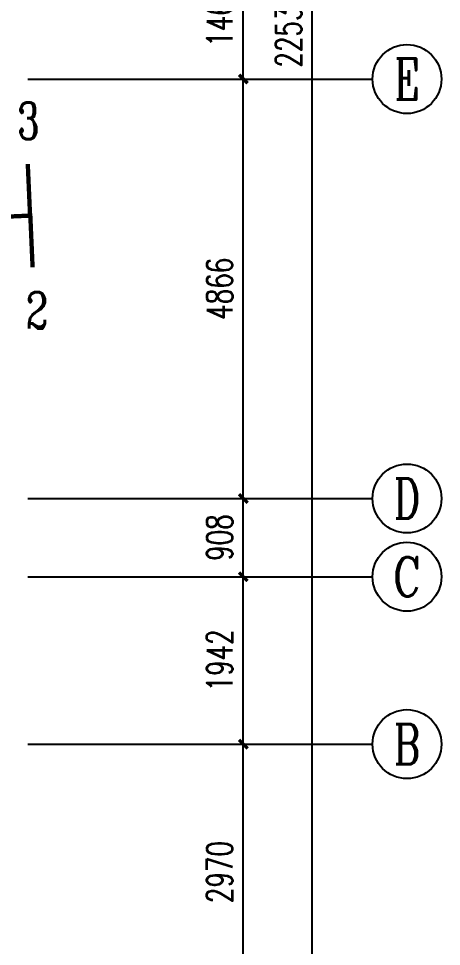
# Model space of a CAD drawing. Extents: x -20250 to 331240, y -699 to 63168.
# Drawn here: x 116878 to 121786, y 35260 to 46025 of the extents above; entities that cross this region are included whole.
import ezdxf
from ezdxf.enums import TextEntityAlignment as Align

# ---------------------------------------------------------------- set-up
doc = ezdxf.new("R2010")
doc.units = 0
doc.header["$LTSCALE"] = 1000
doc.header["$MEASUREMENT"] = 0
for name, color, linetype in [('AXIS', 3, 'Continuous'), ('AXIS_TEXT', 7, 'Continuous'), ('DIM_SYMB', 3, 'Continuous'), ('PUB_TEXT', 7, 'Continuous')]:
    doc.layers.add(name, color=color, linetype=linetype)
doc.styles.add('_TCH_AXIS', font='COMPLEX', dxfattribs={"bigfont": 'GBCBIG'})
doc.styles.add('_TCH_DIM_T3', font='SIMPLEX', dxfattribs={"width": 0.705882, "bigfont": 'GBCBIG'})
doc.styles.add('_TCH_LABEL', font='COMPLEX', dxfattribs={"bigfont": 'GBCBIG'})
doc.styles.add('COMPLEX', font='COMPLEX')
doc.dimstyles.new('_TCH_ARCH&&100', dxfattribs={"dimtxt": 297.5, "dimasz": 100, "dimexe": 250, "dimexo": 300, "dimgap": 126.25, "dimtad": 1, "dimdec": 0, "dimzin": 0, "dimdsep": 46, "dimtxsty": '_TCH_DIM_T3', "dimblk": 'ARCHTICK', "dimcen": 0.09, "dimclrt": 7, "dimazin": 2, "dimtfac": 1, "dimtdec": 0, "dimtix": 1, "dimtmove": 2, "dimatfit": 3, "dimfxl": 1, "dimtolj": 1, "dimtzin": 0, "dimarcsym": 0})

# ---------------------------------------------------------------- blocks, each defined once
blk = doc.blocks.new('_ArchTick')
at = {"color": 0, "linetype": 'ByBlock', "const_width": 0.4}
blk.add_lwpolyline([(-0.5, -0.5), (0.5, 0.5)], dxfattribs=at)
blk = doc.blocks.new('*D167')
at = {"layer": 'AXIS', "color": 0, "lineweight": -2, "transparency": 16777216}
for p, q in [((117286, 37607), (119736, 37607)), ((119486, 34637), (119486, 37607)), ((117286, 34637), (119736, 34637))]:
    blk.add_line(p, q, dxfattribs=at)
at = {"layer": 'Defpoints', "color": 0, "transparency": 16777216}
for p in [(116986, 37607), (119486, 37607), (116986, 34637)]:
    blk.add_point(p, dxfattribs=at)
at = {"layer": 'AXIS', "color": 0, "lineweight": -2, "transparency": 16777216, "xscale": 100, "yscale": 100, "zscale": 100}
for p, rotation in [((119486, 37607), 90), ((119486, 34637), 270)]:
    blk.add_blockref('_ArchTick', p, dxfattribs=dict(at, rotation=rotation))
at = {"layer": 'AXIS', "color": 7, "transparency": 16777216, "insert": (119211, 36122), "char_height": 297.5, "attachment_point": 5, "rotation": 90, "style": '_TCH_DIM_T3'}
blk.add_mtext('\\A1;2970', dxfattribs=at)
blk = doc.blocks.new('*D168')
at = {"layer": 'AXIS', "color": 0, "lineweight": -2, "transparency": 16777216}
for p, q in [((117286, 39549), (119736, 39549)), ((119486, 37607), (119486, 39549)), ((117286, 37607), (119736, 37607))]:
    blk.add_line(p, q, dxfattribs=at)
at = {"layer": 'Defpoints', "color": 0, "transparency": 16777216}
for p in [(116986, 39549), (119486, 39549), (116986, 37607)]:
    blk.add_point(p, dxfattribs=at)
at = {"layer": 'AXIS', "color": 0, "lineweight": -2, "transparency": 16777216, "xscale": 100, "yscale": 100, "zscale": 100}
for p, rotation in [((119486, 39549), 90), ((119486, 37607), 270)]:
    blk.add_blockref('_ArchTick', p, dxfattribs=dict(at, rotation=rotation))
at = {"layer": 'AXIS', "color": 7, "transparency": 16777216, "insert": (119211, 38578), "char_height": 297.5, "attachment_point": 5, "rotation": 90, "style": '_TCH_DIM_T3'}
blk.add_mtext('\\A1;1942', dxfattribs=at)
blk = doc.blocks.new('*D169')
at = {"layer": 'AXIS', "color": 0, "lineweight": -2, "transparency": 16777216}
for p, q in [((117286, 40457), (119736, 40457)), ((119486, 39549), (119486, 40457)), ((117286, 39549), (119736, 39549))]:
    blk.add_line(p, q, dxfattribs=at)
at = {"layer": 'Defpoints', "color": 0, "transparency": 16777216}
for p in [(116986, 40457), (119486, 40457), (116986, 39549)]:
    blk.add_point(p, dxfattribs=at)
at = {"layer": 'AXIS', "color": 0, "lineweight": -2, "transparency": 16777216, "xscale": 100, "yscale": 100, "zscale": 100}
for p, rotation in [((119486, 40457), 90), ((119486, 39549), 270)]:
    blk.add_blockref('_ArchTick', p, dxfattribs=dict(at, rotation=rotation))
at = {"layer": 'AXIS', "color": 7, "transparency": 16777216, "insert": (119211, 40003), "char_height": 297.5, "attachment_point": 5, "rotation": 90, "style": '_TCH_DIM_T3'}
blk.add_mtext('\\A1;908', dxfattribs=at)
blk = doc.blocks.new('*D170')
at = {"layer": 'AXIS', "color": 0, "lineweight": -2, "transparency": 16777216}
for p, q in [((117286, 45323), (119736, 45323)), ((119486, 40457), (119486, 45323)), ((117286, 40457), (119736, 40457))]:
    blk.add_line(p, q, dxfattribs=at)
at = {"layer": 'Defpoints', "color": 0, "transparency": 16777216}
for p in [(116986, 45323), (119486, 45323), (116986, 40457)]:
    blk.add_point(p, dxfattribs=at)
at = {"layer": 'AXIS', "color": 0, "lineweight": -2, "transparency": 16777216, "xscale": 100, "yscale": 100, "zscale": 100}
for p, rotation in [((119486, 45323), 90), ((119486, 40457), 270)]:
    blk.add_blockref('_ArchTick', p, dxfattribs=dict(at, rotation=rotation))
at = {"layer": 'AXIS', "color": 7, "transparency": 16777216, "insert": (119211, 42890), "char_height": 297.5, "attachment_point": 5, "rotation": 90, "style": '_TCH_DIM_T3'}
blk.add_mtext('\\A1;4866', dxfattribs=at)
blk = doc.blocks.new('*D171')
at = {"layer": 'AXIS', "color": 0, "lineweight": -2, "transparency": 16777216}
for p, q in [((117286, 46792), (119736, 46792)), ((119486, 45323), (119486, 46792)), ((117286, 45323), (119736, 45323))]:
    blk.add_line(p, q, dxfattribs=at)
at = {"layer": 'Defpoints', "color": 0, "transparency": 16777216}
for p in [(116986, 46792), (119486, 46792), (116986, 45323)]:
    blk.add_point(p, dxfattribs=at)
at = {"layer": 'AXIS', "color": 0, "lineweight": -2, "transparency": 16777216, "xscale": 100, "yscale": 100, "zscale": 100}
for p, rotation in [((119486, 46792), 90), ((119486, 45323), 270)]:
    blk.add_blockref('_ArchTick', p, dxfattribs=dict(at, rotation=rotation))
at = {"layer": 'AXIS', "color": 7, "transparency": 16777216, "insert": (119211, 46057), "char_height": 297.5, "attachment_point": 5, "rotation": 90, "style": '_TCH_DIM_T3'}
blk.add_mtext('\\A1;1469', dxfattribs=at)
blk = doc.blocks.new('*D176')
at = {"layer": 'AXIS', "color": 0, "lineweight": -2, "transparency": 16777216}
for p, q in [((117286, 57176), (120536, 57176)), ((120286, 34637), (120286, 57176)), ((117286, 34637), (120536, 34637))]:
    blk.add_line(p, q, dxfattribs=at)
at = {"layer": 'Defpoints', "color": 0, "transparency": 16777216}
for p in [(116986, 57176), (120286, 57176), (116986, 34637)]:
    blk.add_point(p, dxfattribs=at)
at = {"layer": 'AXIS', "color": 0, "lineweight": -2, "transparency": 16777216, "xscale": 100, "yscale": 100, "zscale": 100}
for p, rotation in [((120286, 57176), 90), ((120286, 34637), 270)]:
    blk.add_blockref('_ArchTick', p, dxfattribs=dict(at, rotation=rotation))
at = {"layer": 'AXIS', "color": 7, "transparency": 16777216, "insert": (120011, 45906), "char_height": 297.5, "attachment_point": 5, "rotation": 90, "style": '_TCH_DIM_T3'}
blk.add_mtext('\\A1;22539', dxfattribs=at)
blk = doc.blocks.new('_AXISO')
blk.add_circle((0, 0), 0.5)
at = {"layer": 'AXIS_TEXT', "style": 'COMPLEX', "width": 1.041667}
blk.add_attdef('A', text='', height=0.56, dxfattribs=at).set_placement((-0.25, -0.28), (0.25, -0.28), align=Align.FIT)

msp = doc.modelspace()

# ---------------------------------------------------------------- linework, layer by layer
at = {"layer": 'AXIS'}
for p, q in [((116985.6, 45322.7), (120985.6, 45322.7)), ((116985.6, 40456.7), (120985.6, 40456.7)), ((116985.6, 39549), (120985.6, 39549)), ((116985.6, 37606.6), (120985.6, 37606.6))]:
    msp.add_line(p, q, dxfattribs=at)
at = {"layer": 'DIM_SYMB', "const_width": 50}
for points in [[(116985.3, 44337.9), (117011.8, 43738.5), (116012.7, 43694.5)], [(116015.7, 43694.6), (117014.8, 43738.6), (117041.2, 43139.2)]]:
    msp.add_lwpolyline(points, dxfattribs=at)

# ---------------------------------------------------------------- block references
at = {"layer": 'AXIS'}
ref = msp.add_blockref('_AXISO', (121385.6, 45322.7), dxfattribs=dict(at, xscale=800, yscale=800, zscale=800))
ref.add_attrib('A', 'E', dxfattribs={"layer": 'AXIS_TEXT', "height": 476.1, "style": '_TCH_AXIS', "width": 0.8125}).set_placement((121238.2, 45084.6), (121533, 45084.6), align=Align.FIT)
ref = msp.add_blockref('_AXISO', (121385.6, 40456.7), dxfattribs=dict(at, xscale=800, yscale=800, zscale=800))
ref.add_attrib('A', 'D', dxfattribs={"layer": 'AXIS_TEXT', "height": 465.9, "style": '_TCH_AXIS', "width": 0.823529}).set_placement((121230.3, 40223.7), (121540.9, 40223.7), align=Align.FIT)
ref = msp.add_blockref('_AXISO', (121385.6, 39549), dxfattribs=dict(at, xscale=800, yscale=800, zscale=800))
ref.add_attrib('A', 'C', dxfattribs={"layer": 'AXIS_TEXT', "height": 455.7, "style": '_TCH_AXIS'}).set_placement((121222.8, 39321.1), (121548.3, 39321.1), align=Align.FIT)
ref = msp.add_blockref('_AXISO', (121385.6, 37606.6), dxfattribs=dict(at, xscale=800, yscale=800, zscale=800))
ref.add_attrib('A', 'B', dxfattribs={"layer": 'AXIS_TEXT', "height": 465.9, "style": '_TCH_AXIS', "width": 0.823529}).set_placement((121230.3, 37373.6), (121540.9, 37373.6), align=Align.FIT)

# ---------------------------------------------------------------- texts
at = {"layer": 'PUB_TEXT', "style": '_TCH_LABEL', "width": 0.705882}
for s, p in [('3', (116863.3, 44625)), ('2', (116963.2, 42427.2))]:
    msp.add_text(s, height=425, dxfattribs=at).set_placement(p)

# ---------------------------------------------------------------- dimensions: what is measured, and where the dimension line sits
at = {"layer": 'AXIS'}
for p1, p2, distance, picture, middle in [((116985.6, 34636.9), (116985.6, 57175.8), -3300, '*D176', (120010.6, 45906.3)), ((116985.6, 45322.7), (116985.6, 46791.6), -2500, '*D171', (119210.6, 46057.1)), ((116985.6, 40456.7), (116985.6, 45322.7), -2500, '*D170', (119210.6, 42889.7)), ((116985.6, 39549), (116985.6, 40456.7), -2500, '*D169', (119210.6, 40002.8)), ((116985.6, 37606.6), (116985.6, 39549), -2500, '*D168', (119210.6, 38577.8)), ((116985.6, 34636.9), (116985.6, 37606.6), -2500, '*D167', (119210.6, 36121.7))]:
    dim = msp.add_aligned_dim(p1=p1, p2=p2, distance=distance, dimstyle='_TCH_ARCH&&100', dxfattribs=at)
    dim.commit()
    dim.dimension.update_dxf_attribs({"geometry": picture, "text_midpoint": middle})

doc.saveas('drawing.dxf')
